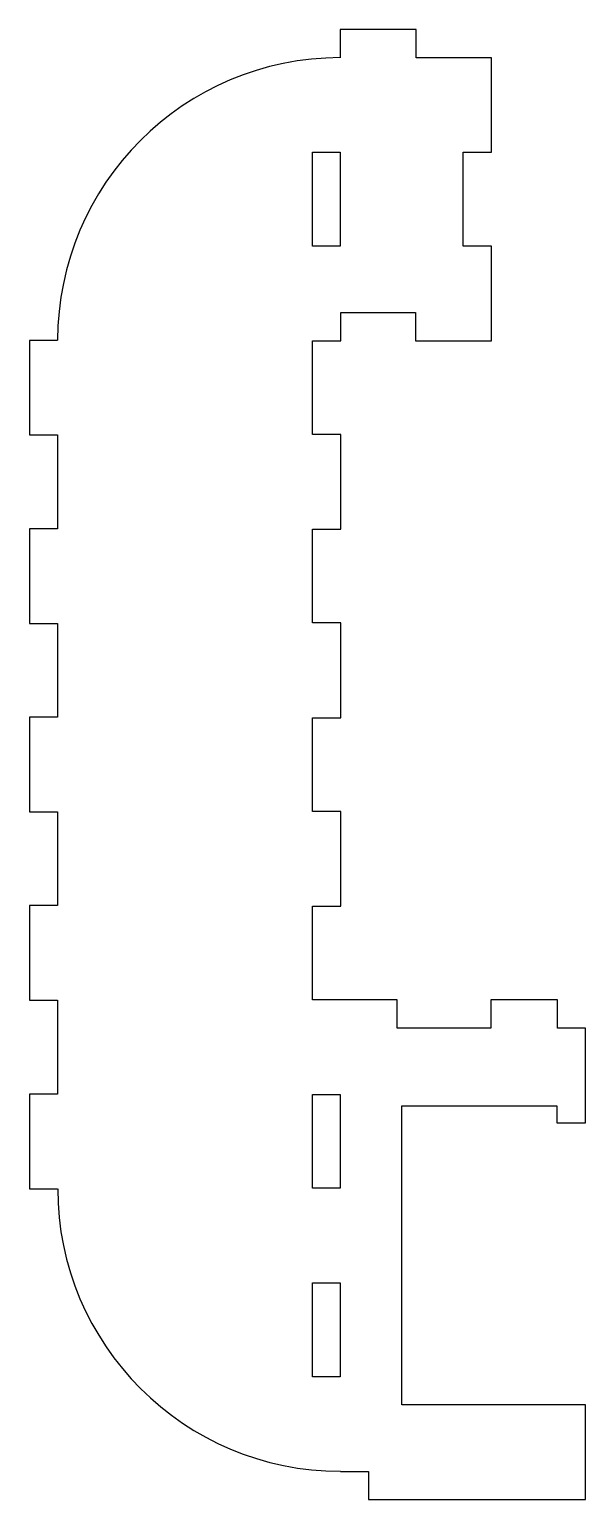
# Model space of a CAD drawing. Header units: millimetres. Extents: x -30 to 30, y -78 to 78.
import ezdxf

# ---------------------------------------------------------------- set-up
doc = ezdxf.new("R2010")
doc.units = ezdxf.units.MM
doc.layers.get('0').update_dxf_attribs({"linetype": 'CONTINUOUS'})

msp = doc.modelspace()

# ---------------------------------------------------------------- linework, layer by layer
for p, q in [((11.53, 78.03), (3.48, 78.03)), ((3.48, 78.03), (3.48, 75.02)), ((11.53, 75.02), (11.53, 78.03)), ((19.53, 75.02), (11.53, 75.02)), ((19.53, 64.98), (19.53, 75.02)), ((0.53, 55.03), (0.53, 64.98)), ((0.53, 64.98), (3.48, 64.98)), ((3.48, 64.98), (3.48, 55.03)), ((16.53, 55.03), (16.53, 64.98)), ((16.53, 64.98), (19.53, 64.98)), ((3.48, 55.03), (0.53, 55.03)), ((19.53, 55.03), (16.53, 55.03)), ((19.53, 44.97), (19.53, 55.03)), ((3.53, 44.97), (3.53, 47.98)), ((3.53, 47.98), (11.48, 47.98)), ((11.48, 47.98), (11.48, 44.97)), ((-26.53, 45.02), (-29.53, 45.02)), ((-29.53, 45.02), (-29.53, 34.98)), ((0.53, 35.02), (0.53, 44.97)), ((0.53, 44.97), (3.53, 44.97)), ((11.48, 44.97), (19.53, 44.97)), ((-29.53, 34.98), (-26.53, 34.98)), ((-26.53, 34.98), (-26.53, 25.03)), ((3.53, 35.02), (0.53, 35.02)), ((3.53, 24.97), (3.53, 35.02)), ((-26.53, 25.03), (-29.53, 25.03)), ((-29.53, 25.03), (-29.53, 14.98)), ((0.53, 15.02), (0.53, 24.97)), ((0.53, 24.97), (3.53, 24.97)), ((-29.53, 14.98), (-26.53, 14.98)), ((-26.53, 14.98), (-26.53, 5.03)), ((3.53, 15.02), (0.53, 15.02)), ((3.53, 4.97), (3.53, 15.02)), ((-26.53, 5.03), (-29.53, 5.03)), ((-29.53, 5.03), (-29.53, -5.02)), ((0.53, -4.98), (0.53, 4.97)), ((0.53, 4.97), (3.53, 4.97)), ((-29.53, -5.02), (-26.53, -5.02)), ((-26.53, -5.02), (-26.53, -14.98)), ((3.53, -4.98), (0.53, -4.98)), ((3.53, -15.03), (3.53, -4.98)), ((-26.53, -14.98), (-29.53, -14.98)), ((-29.53, -14.98), (-29.53, -25.03)), ((0.53, -24.98), (0.53, -15.03)), ((0.53, -15.03), (3.53, -15.03)), ((-29.53, -25.03), (-26.53, -25.03)), ((-26.53, -25.03), (-26.53, -34.98)), ((9.53, -24.98), (0.53, -24.98)), ((9.53, -27.98), (9.53, -24.98)), ((26.53, -24.98), (19.48, -24.98)), ((19.48, -24.98), (19.48, -27.98)), ((26.53, -27.98), (26.53, -24.98)), ((19.48, -27.98), (9.53, -27.98)), ((29.53, -27.98), (26.53, -27.98)), ((29.53, -38.03), (29.53, -27.98)), ((-26.53, -34.98), (-29.53, -34.98)), ((-29.53, -34.98), (-29.53, -45.03)), ((0.53, -44.98), (0.53, -35.03)), ((0.53, -35.03), (3.48, -35.03)), ((3.48, -35.03), (3.48, -44.98)), ((10.03, -67.98), (10.03, -36.23)), ((10.03, -36.23), (26.48, -36.23)), ((26.48, -36.23), (26.48, -38.03)), ((26.48, -38.03), (29.53, -38.03)), ((-29.53, -45.03), (-26.53, -45.03)), ((3.48, -44.98), (0.53, -44.98)), ((0.53, -64.98), (0.53, -55.03)), ((0.53, -55.03), (3.48, -55.03)), ((3.48, -55.03), (3.48, -64.98)), ((3.48, -64.98), (0.53, -64.98)), ((29.53, -67.98), (10.03, -67.98)), ((29.53, -78.03), (29.53, -67.98)), ((3.5, -75.03), (6.48, -75.03)), ((6.48, -75.03), (6.48, -78.03)), ((6.48, -78.03), (29.53, -78.03))]:
    msp.add_line(p, q)
for centre, radius, start, end in [((3.5, 45), 30.03, 90.0477, 179.9523), ((3.5, -45), 30.02, 180.0477, 270)]:
    msp.add_arc(centre, radius, start, end)

doc.saveas('drawing.dxf')
